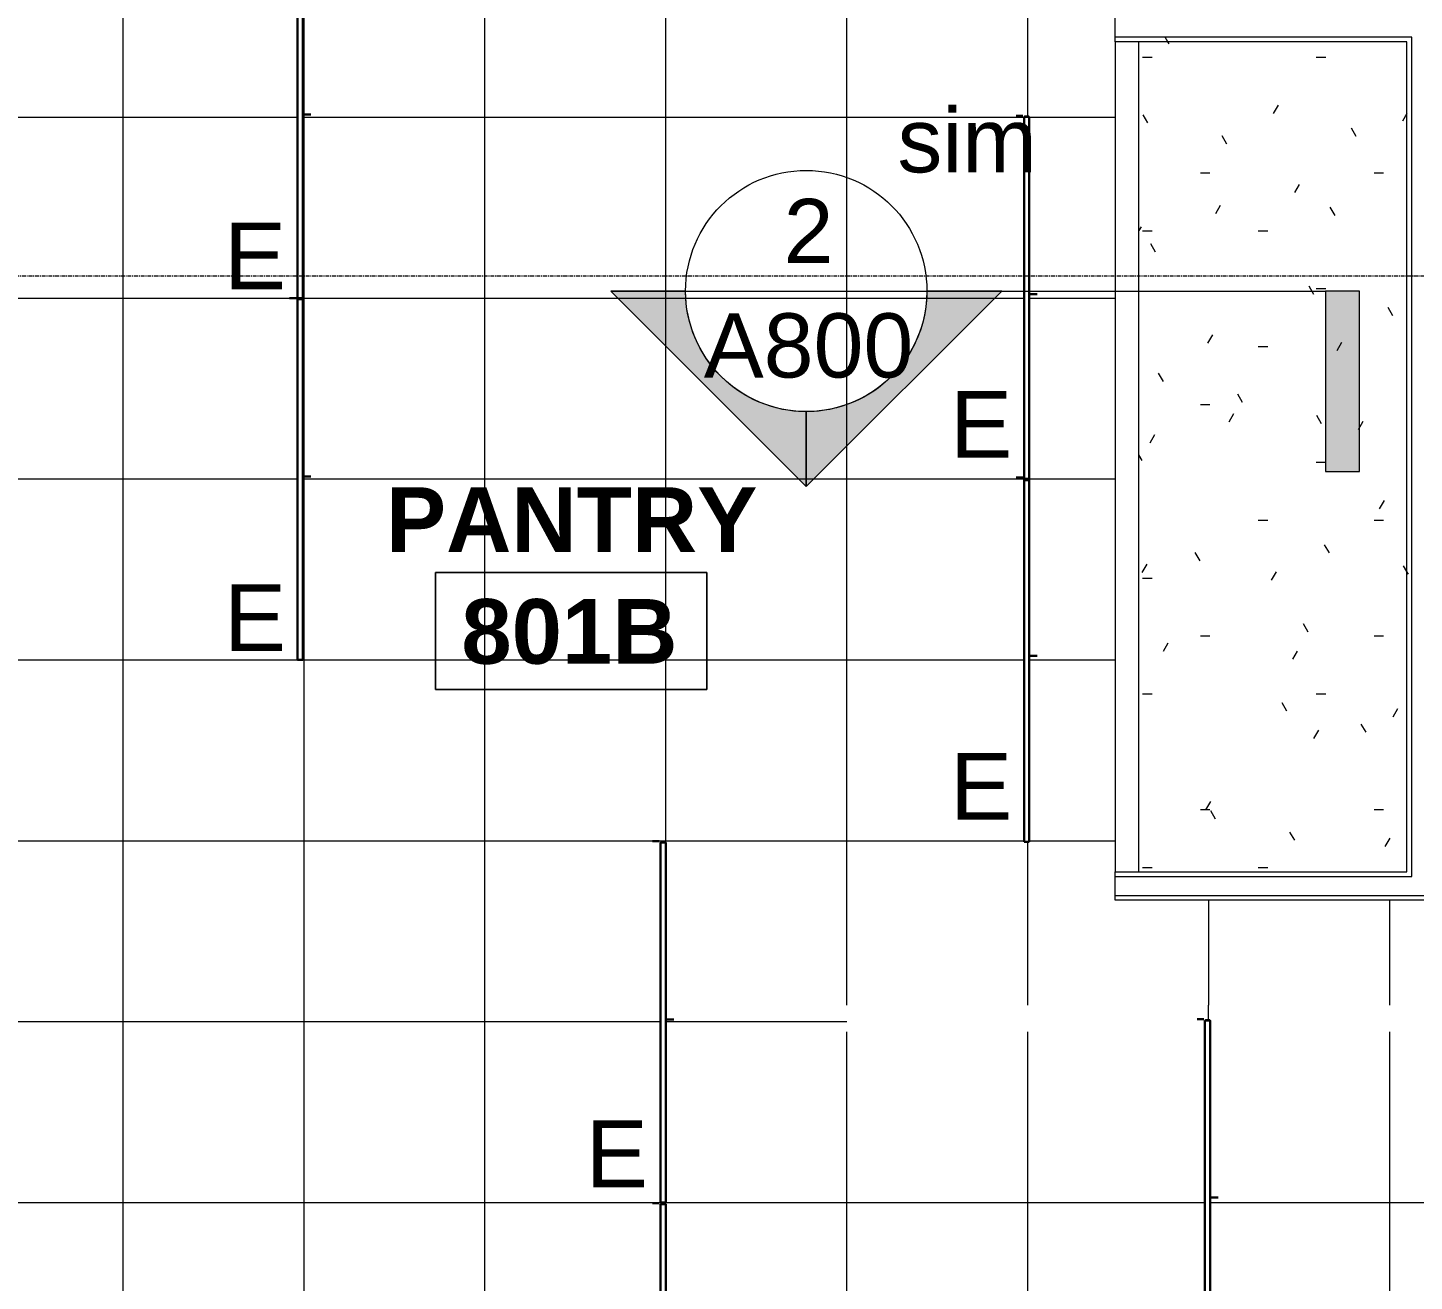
# Model space of a CAD drawing. Header units: inches. Extents: x -203 to 2908, y -968 to 768.
# Drawn here: x 996.5 to 1180.4, y -346.7 to -180.4 of the extents above; entities that cross this region are included whole.
import ezdxf

# ---------------------------------------------------------------- set-up
doc = ezdxf.new("R2010")
doc.units = ezdxf.units.IN
doc.header["$MEASUREMENT"] = 0
doc.linetypes.add('Grid Line 1_2_', pattern=[0.875, 0.5, -0.125, 0.125, -0.125])
for name, color, linetype, lineweight in [('A-AREA-IDEN', 2, 'Continuous', 9), ('A-CLNG', 13, 'Continuous', 13), ('A-CLNG-PATT', 13, 'Continuous', 13), ('A-WALL', 113, 'Continuous', 13), ('A-WALL-PATT', 111, 'Continuous', 13), ('E-LITE-EQPM', 33, 'Continuous', 9), ('E-LITE-EQPM-IDEN', 33, 'Continuous', 9), ('G-ANNO-SYMB', 111, 'Continuous', 9), ('I-WALL', 2, 'Continuous', 13), ('S-GRID', 1, 'Continuous', 9)]:
    doc.layers.add(name, color=color, linetype=linetype, lineweight=lineweight)
doc.styles.add('Arial', font='arial.ttf', dxfattribs={"height": 8.851796})
doc.styles.add('Swis721 Lt BT', font='swissl.ttf', dxfattribs={"height": 8.514638})
doc.styles.add('Swis721 Lt BT_B', font='', dxfattribs={"height": 8.583975})
doc.styles.get('Swis721 Lt BT_B').set_extended_font_data('Swis721 Lt BT', bold=True)
pattern_1 = [(0, (0, 0), (30.72, 7.68), [1.267, -21.773, 1.267, -21.773, -122.88]), (0, (0, 0), (30.72, 7.68), [-46.08, 1.267, -44.813, 1.267, -21.773, -53.76]), (0, (0, 0), (30.72, 7.68), [-115.2, 1.267, -14.093, 1.267, -37.133]), (120, (11.52, 3.84), (-22.011075, 22.7643), [1.267, -21.773, 1.267, -21.773, -122.88]), (120, (11.52, 3.84), (-22.011075, 22.7643), [-46.08, 1.267, -44.813, 1.267, -21.773, -53.76]), (120, (11.52, 3.84), (-22.011075, 22.7643), [-115.2, 1.267, -14.093, 1.267, -37.133]), (240, (15.36, 19.2), (-8.708925, -30.4443), [1.267, -21.773, 1.267, -21.773, -122.88]), (240, (15.36, 19.2), (-8.708925, -30.4443), [-46.08, 1.267, -44.813, 1.267, -21.773, -53.76]), (240, (15.36, 19.2), (-8.708925, -30.4443), [-115.2, 1.267, -14.093, 1.267, -37.133])]

# ---------------------------------------------------------------- blocks, each defined once
blk = doc.blocks.new('Lighting fixture TBLS-HX-2-24-B-U-W - TBLS-HX-2-24-5543915-LEVEL 8 - RCP')
at = {"layer": 'E-LITE-EQPM', "lineweight": 30}
for p, q in [((-0.35, 11.67), (0.35, 11.67)), ((-0.35, 11.67), (-0.35, -36.11)), ((-0.28, 11.72), (0.28, 11.72)), ((-0.28, 11.72), (-0.28, 11.67)), ((0.28, 11.67), (0.28, 11.72)), ((0.35, -36.11), (0.35, 11.67)), ((0.51, 11.83), (1.41, 11.83)), ((-0.51, -11.83), (-1.41, -11.83)), ((0.35, -36.11), (-0.35, -36.11))]:
    blk.add_line(p, q, dxfattribs=at)
blk = doc.blocks.new('Lighting fixture TBLS-HX-2-24-B-U-W - TBLS-HX-2-24-5544174-LEVEL 8 - RCP')
at = {"layer": 'E-LITE-EQPM', "lineweight": 30}
for p, q in [((-0.35, 11.67), (0.35, 11.67)), ((-0.35, 11.67), (-0.35, -36.19)), ((-0.28, 11.72), (0.28, 11.72)), ((-0.28, 11.72), (-0.28, 11.67)), ((0.28, 11.67), (0.28, 11.72)), ((0.35, -36.19), (0.35, 11.67)), ((0.51, 11.83), (1.41, 11.83)), ((-0.51, -11.83), (-1.41, -11.83)), ((0.35, -36.19), (-0.35, -36.19))]:
    blk.add_line(p, q, dxfattribs=at)
blk = doc.blocks.new('Lighting fixture TBLS-HX-2-24-B-U-W - TBLS-HX-2-24-5544030-LEVEL 8 - RCP')
at = {"layer": 'E-LITE-EQPM', "lineweight": 30}
for p, q in [((-0.35, 11.67), (0.35, 11.67)), ((-0.35, 11.67), (-0.35, -36.48)), ((-0.28, 11.72), (0.28, 11.72)), ((-0.28, 11.72), (-0.28, 11.67)), ((0.28, 11.67), (0.28, 11.72)), ((0.35, -36.48), (0.35, 11.67)), ((0.51, 11.83), (1.41, 11.83)), ((-0.51, -11.83), (-1.41, -11.83)), ((0.35, -36.48), (-0.35, -36.48))]:
    blk.add_line(p, q, dxfattribs=at)
blk = doc.blocks.new('Lighting fixture TBLS-HX-2-24-B-U-W - TBLS-HX-2-24-5544081-LEVEL 8 - RCP')
at = {"layer": 'E-LITE-EQPM', "lineweight": 30}
for p, q in [((-0.35, 11.67), (0.35, 11.67)), ((-0.35, 11.67), (-0.35, -36.52)), ((-0.28, 11.72), (0.28, 11.72)), ((-0.28, 11.72), (-0.28, 11.67)), ((0.28, 11.67), (0.28, 11.72)), ((0.35, -36.52), (0.35, 11.67)), ((0.51, 11.83), (1.41, 11.83)), ((-0.51, -11.83), (-1.41, -11.83)), ((0.35, -36.52), (-0.35, -36.52))]:
    blk.add_line(p, q, dxfattribs=at)
blk = doc.blocks.new('Lighting fixture TBLS-HX-2-24-B-U-W - TBLS-HX-2-24-V38-LEVEL 8 - RCP')
at = {"layer": 'E-LITE-EQPM', "lineweight": 30}
for p, q in [((-0.35, 11.67), (0.35, 11.67)), ((-0.35, 11.67), (-0.35, -36.52)), ((0.35, -36.52), (0.35, 11.67)), ((0.51, 11.83), (1.41, 11.83)), ((-0.51, -11.83), (-1.41, -11.83)), ((0.35, -36.52), (-0.35, -36.52))]:
    blk.add_line(p, q, dxfattribs=at)
blk = doc.blocks.new('Room Tag - Room Name and Number-3379422-LEVEL 8 - RCP')
at = {"layer": 'A-AREA-IDEN'}
for p, q in [((-0.1881, -0.1636), (-0.1881, -0.0018)), ((-0.1881, -0.0018), (0.1869, -0.0018)), ((0.1869, -0.0018), (-0.1881, -0.0018)), ((-0.1881, -0.0018), (-0.1881, -0.1636)), ((0.1869, -0.0018), (0.1869, -0.1636)), ((0.1869, -0.1636), (0.1869, -0.0018)), ((0.1869, -0.1636), (-0.1881, -0.1636)), ((-0.1881, -0.1636), (0.1869, -0.1636))]:
    blk.add_line(p, q, dxfattribs=at)
blk = doc.blocks.new('Drafting View - 3_32_ x 3_8_-334918-LEVEL 8 - RCP')
at = {"layer": 'G-ANNO-SYMB'}
blk.add_hatch(color=256, dxfattribs=at).paths.add_polyline_path([(0, 0.2495), (0, 0), (-0.0469, 0), (-0.0469, 0.2495)], flags=0)
for p, q in [((0, 0.2495), (-0.0469, 0.2495)), ((-0.0469, 0.2495), (-0.0469, 0)), ((0, 0), (0, 0.2495)), ((-0.0469, 0), (0, 0))]:
    blk.add_line(p, q, dxfattribs=at)
blk = doc.blocks.new('Drafting View - Section Head - Filled-1367765-LEVEL 8 - RCP')
at = {"layer": 'G-ANNO-SYMB'}
h = blk.add_hatch(color=256, dxfattribs=at)
edge = h.paths.add_edge_path(flags=0)
edge.add_line((-0.5202, 0), (-0.25, 0.2702))
edge.add_line((-0.25, 0.2702), (-0.25, 0.1667))
edge.add_arc((-0.25, 0), 0.1667, 90, 180)
edge.add_line((-0.4167, 0), (-0.5202, 0))
h = blk.add_hatch(color=256, dxfattribs=at)
edge = h.paths.add_edge_path(flags=0)
edge.add_line((0.0202, 0), (-0.0833, 0))
edge.add_arc((-0.25, 0), 0.1667, 0, 90)
edge.add_line((-0.25, 0.1667), (-0.25, 0.2702))
edge.add_line((-0.25, 0.2702), (0.0202, 0))
for p, q in [((-0.25, 0.2702), (-0.5202, 0)), ((-0.25, 0.2702), (-0.5202, 0)), ((-0.25, 0.2702), (0.0202, 0)), ((-0.25, 0.1667), (-0.25, 0.2702)), ((0.0202, 0), (-0.25, 0.2702)), ((-0.25, 0.2702), (-0.25, 0.1667)), ((-0.5202, 0), (-0.4167, 0)), ((-0.0833, 0), (0.0202, 0)), ((-0.5202, 0), (-0.4167, 0)), ((-0.4167, 0), (-0.5202, 0)), ((0.0202, 0), (-0.0833, 0)), ((-0.0833, 0), (0.0202, 0))]:
    blk.add_line(p, q, dxfattribs=at)
for start, end in [(0, 180), (360, 180), (90, 180), (0, 90), (180, 360)]:
    blk.add_arc((-0.25, 0), 0.1667, start, end, dxfattribs=at)

msp = doc.modelspace()

# ---------------------------------------------------------------- hatches: boundary and pattern name
at = {"layer": 'A-CLNG-PATT'}
h = msp.add_hatch(dxfattribs=at)
h.set_pattern_fill('FP_32', color=256, style=0, pattern_type=2)
h.set_pattern_definition([(90, (1129.11, -216.283), (24, -1e-15), []), (0, (1129.11, -216.283), (0, -24), [])])
h.paths.add_polyline_path([(1165.55, -16.97), (1179.42, -16.97), (1179.42, -3.09), (1165.55, -3.09), (1165.55, -16.18)], flags=0)
h.paths.add_polyline_path([(1192.86, -524.94), (1192.86, -356.41), (1289.86, -356.41), (1289.86, -313.63), (1153.33, -313.63), (1153.33, -408.28), (1152.63, -408.28), (1152.63, -313.63), (1105.11, -313.63), (1105.11, -310.08), (1289.86, -310.08), (1289.86, -296.16), (1140.73, -296.16), (1140.73, -178.53), (1179.42, -178.53), (1179.42, -142.28), (1179.27, -142.28), (1179.27, -178.28), (1153.27, -178.28), (1153.27, -142.28), (1165.55, -142.28), (1165.55, -16.97), (1095.29, -16.97), (1095.29, -29.09), (1065.23, -29.09), (1065.23, -3.09), (993.73, -3.09), (993.73, -227.33), (968.74, -227.34), (968.74, -328.37), (972.74, -328.37), (972.74, -330.37), (968.74, -330.37), (968.74, -331.03), (971.74, -331.03), (971.73, -362.22), (970.8, -362.22), (970.8, -362.65), (971.74, -362.65), (971.73, -393.62), (968.74, -393.62), (968.74, -394.11), (972.74, -394.11), (972.74, -396.11), (968.74, -396.11), (968.74, -524.94), (1124.05, -524.94)], flags=0)
h.paths.add_polyline_path([(1116.7, -484.16), (1115.83, -483.66), (1123.19, -470.92), (1115.83, -458.18), (1116.7, -457.68), (1124.05, -470.42), (1138.76, -470.42), (1138.76, -471.42), (1124.05, -471.42), (1116.98, -483.66)], flags=0)
h.paths.add_polyline_path([(1036.56, -479.72), (1036.06, -478.86), (1048.8, -471.5), (1048.8, -456.79), (1049.8, -456.79), (1049.8, -471.5), (1062.54, -478.86), (1062.04, -479.72), (1049.3, -472.37), (1036.72, -479.63)], flags=0)
h.paths.add_polyline_path([(1008.39, -360.24), (1008.39, -360.02), (1007.22, -359.98), (1007.22, -359.86), (1008.12, -359.86), (1008.12, -359.98), (1008.39, -360.02)], flags=0)
h.paths.add_polyline_path([(1008.91, -456.28), (1008.28, -456.28), (1008.28, -408.02), (1007.22, -407.98), (1007.22, -407.86), (1008.12, -407.86), (1008.12, -407.98), (1008.28, -407.94), (1008.28, -360.28), (1008.35, -360.28), (1008.35, -360.24), (1008.56, -360.24), (1008.59, -360.06), (1008.61, -360.07), (1008.67, -360.24), (1008.91, -360.24), (1008.91, -360.28), (1008.98, -360.28), (1008.98, -383.89), (1010.04, -383.93), (1010.04, -384.06), (1009.14, -384.06), (1009.14, -383.93), (1008.98, -383.97), (1008.98, -431.89), (1010.04, -431.93), (1010.04, -432.06), (1009.14, -432.06), (1009.14, -431.93), (1008.98, -431.97), (1008.98, -456.28)], flags=0)
h.paths.add_polyline_path([(1009.64, -431.88), (1009.64, -431.87), (1009.59, -431.88)], flags=0)
h.paths.add_polyline_path([(1009.14, -431.86), (1009.14, -431.83), (1009.25, -431.85)], flags=0)
h.paths.add_polyline_path([(1081.11, -384.29), (1080.41, -384.29), (1080.41, -336.5), (1081.11, -336.5), (1081.11, -378.97)], flags=0)
h.paths.add_polyline_path([(1009.14, -383.86), (1009.14, -383.83), (1009.25, -383.85)], flags=0)
h.paths.add_polyline_path([(968.93, -362.65), (968.93, -362.22), (968.74, -362.22), (968.74, -362.65)], flags=0)
h.paths.add_polyline_path([(1081.11, -336.29), (1080.41, -336.29), (1080.41, -288.5), (1081.11, -288.5), (1081.11, -333.98)], flags=0)
h.paths.add_polyline_path([(1261.11, -327.28), (1260.33, -327.18), (1259.61, -326.88), (1258.99, -326.4), (1258.51, -325.78), (1258.21, -325.06), (1258.11, -324.28), (1258.21, -323.51), (1258.51, -322.78), (1258.99, -322.16), (1259.61, -321.69), (1260.33, -321.39), (1261.11, -321.28), (1261.89, -321.39), (1262.61, -321.69), (1263.23, -322.16), (1263.71, -322.78), (1264.01, -323.51), (1264.11, -324.28), (1264.01, -325.06), (1263.71, -325.78), (1263.23, -326.4), (1262.61, -326.88), (1261.89, -327.18)], flags=0)
h.paths.add_polyline_path([(1189.11, -327.28), (1188.33, -327.18), (1187.61, -326.88), (1186.99, -326.4), (1186.51, -325.78), (1186.21, -325.06), (1186.11, -324.28), (1186.21, -323.51), (1186.51, -322.78), (1186.99, -322.16), (1187.61, -321.69), (1188.33, -321.39), (1189.11, -321.28), (1189.89, -321.39), (1190.61, -321.69), (1191.23, -322.16), (1191.71, -322.78), (1192.01, -323.51), (1192.11, -324.28), (1192.01, -325.06), (1191.71, -325.78), (1191.23, -326.4), (1190.61, -326.88), (1189.89, -327.18)], flags=0)
h.paths.add_polyline_path([(1128.63, -288.44), (1128.63, -192.25), (1129.33, -192.25), (1129.33, -288.44)], flags=0)
h.paths.add_polyline_path([(1032.28, -264.28), (1032.28, -216.42), (1032.98, -216.42), (1032.98, -264.28)], flags=0)
h.paths.add_polyline_path([(1032.28, -216.28), (1032.28, -168.42), (1032.98, -168.42), (1032.98, -216.28)], flags=0)
h.paths.add_polyline_path([(1080.53, -69.72), (1080.52, -69.5), (1079.35, -69.46), (1079.35, -69.34), (1080.25, -69.34), (1080.25, -69.46), (1080.53, -69.5)], flags=0)
h.paths.add_polyline_path([(1080.85, -168.28), (1080.41, -168.28), (1080.41, -117.5), (1079.35, -117.46), (1079.35, -117.34), (1080.25, -117.34), (1080.25, -117.46), (1080.41, -117.42), (1080.41, -69.76), (1080.48, -69.76), (1080.48, -69.72), (1080.7, -69.72), (1080.72, -69.54), (1080.74, -69.55), (1080.8, -69.72), (1081.04, -69.72), (1081.04, -69.76), (1081.11, -69.76), (1081.11, -93.37), (1082.17, -93.41), (1082.17, -93.54), (1081.27, -93.54), (1081.27, -93.41), (1081.11, -93.45), (1081.11, -141.37), (1082.17, -141.41), (1082.17, -141.54), (1081.27, -141.54), (1081.27, -141.41), (1081.11, -141.45), (1081.11, -168.28), (1080.9, -168.28)], flags=0)
h.paths.add_polyline_path([(1081.27, -141.34), (1081.27, -141.31), (1081.38, -141.33)], flags=0)
h.paths.add_polyline_path([(1033.09, -24.24), (1033.09, -24.02), (1031.92, -23.98), (1031.92, -23.86), (1032.82, -23.86), (1032.82, -23.98), (1033.09, -24.02)], flags=0)
h.paths.add_polyline_path([(1033.19, -120.28), (1032.98, -120.28), (1032.98, -72.02), (1031.92, -71.98), (1031.92, -71.86), (1032.82, -71.86), (1032.82, -71.98), (1032.98, -71.94), (1032.98, -24.28), (1033.05, -24.28), (1033.05, -24.24), (1033.26, -24.24), (1033.29, -24.06), (1033.31, -24.07), (1033.37, -24.24), (1033.61, -24.24), (1033.61, -24.28), (1033.68, -24.28), (1033.68, -47.89), (1034.74, -47.93), (1034.74, -48.06), (1033.84, -48.06), (1033.84, -47.93), (1033.68, -47.97), (1033.68, -95.89), (1034.74, -95.93), (1034.74, -96.06), (1033.84, -96.06), (1033.84, -95.93), (1033.68, -95.97), (1033.68, -120.28), (1033.24, -120.28)], flags=0)
h.paths.add_polyline_path([(1034.34, -95.88), (1034.34, -95.87), (1034.29, -95.88)], flags=0)
h.paths.add_polyline_path([(1033.84, -95.86), (1033.84, -95.83), (1033.95, -95.85)], flags=0)
h.paths.add_polyline_path([(1081.27, -93.34), (1081.27, -93.31), (1081.38, -93.33)], flags=0)
h.paths.add_polyline_path([(1079.8, -69.57), (1080.14, -69.54), (1079.87, -69.57)], flags=0)
h.paths.add_polyline_path([(1034.34, -47.88), (1034.34, -47.87), (1034.29, -47.88)], flags=0)
h.paths.add_polyline_path([(1033.84, -47.86), (1033.84, -47.83), (1033.95, -47.85)], flags=0)
h = msp.add_hatch(dxfattribs=at)
h.set_pattern_fill('FP_1', color=256, style=0, pattern_type=2)
h.set_pattern_definition(pattern_1)
h.paths.add_polyline_path([(1143.86, -292.41), (1179.42, -292.41), (1179.42, -182.28), (1143.86, -182.28), (1143.86, -282.06)], flags=0)
at = {"layer": 'A-WALL-PATT', "lineweight": 9}
h = msp.add_hatch(dxfattribs=at)
h.set_pattern_fill('FP_1', color=256, style=0, pattern_type=2)
h.set_pattern_definition(pattern_1)
h.paths.add_polyline_path([(1140.73, -182.28), (1180.05, -182.28), (1180.03, -181.66), (1140.73, -181.66)], flags=0)
h.paths.add_polyline_path([(1183.17, -182.28), (1183.17, -181.66), (1182.55, -181.66), (1182.55, -182.28)], flags=0)
h = msp.add_hatch(dxfattribs=at)
h.set_pattern_fill('FP_1', color=256, style=0, pattern_type=2)
h.set_pattern_definition(pattern_1)
h.paths.add_polyline_path([(1179.42, -292.41), (1180.05, -292.41), (1180.05, -182.28), (1179.42, -182.28), (1179.42, -265.63)], flags=0)
h = msp.add_hatch(dxfattribs=at)
h.set_pattern_fill('FP_1', color=256, style=0, pattern_type=2)
h.set_pattern_definition(pattern_1)
h.paths.add_polyline_path([(1281.38, -293.03), (1290.48, -293.03), (1290.48, -292.41), (1196.38, -292.41), (1196.38, -292.53), (1183.17, -292.53), (1183.17, -292.41), (1182.55, -292.41), (1182.55, -293.03), (1249.11, -293.03)], flags=0)
h.paths.add_polyline_path([(1145.91, -293.03), (1180.05, -293.03), (1180.05, -292.41), (1140.73, -292.41), (1140.73, -293.03), (1143.86, -293.03)], flags=0)
h = msp.add_hatch(dxfattribs=at)
h.set_pattern_fill('FP_1', color=256, style=0, pattern_type=2)
h.set_pattern_definition(pattern_1)
h.paths.add_polyline_path([(1140.73, -296.16), (1290.48, -296.13), (1290.48, -295.53), (1140.73, -295.53), (1140.73, -295.9)], flags=0)
h.paths.add_polyline_path([(1292.98, -296.16), (1293.61, -296.16), (1293.61, -295.53), (1292.98, -295.53), (1292.98, -295.9)], flags=0)

# ---------------------------------------------------------------- linework, layer by layer
at = {"layer": 'A-CLNG'}
msp.add_line((1153.11, -312.13), (1153.11, -310.08), dxfattribs=at)
at = {"layer": 'A-WALL'}
for p, q in [((1180.05, -181.66), (1140.73, -181.66)), ((1180.05, -293.03), (1180.05, -181.66)), ((1140.73, -293.03), (1180.05, -293.03)), ((1140.73, -295.53), (1290.48, -295.53))]:
    msp.add_line(p, q, dxfattribs=at)
at = {"layer": 'G-ANNO-SYMB'}
for p, q in [((1083.74, -215.34), (1115.74, -215.34)), ((1123.74, -215.34), (1168.63, -215.34))]:
    msp.add_line(p, q, dxfattribs=at)
at = {"layer": 'I-WALL'}
for p, q in [((1140.73, -182.28), (1140.73, -178.53)), ((1179.42, -182.28), (1140.73, -182.28)), ((1179.42, -292.41), (1179.42, -182.28)), ((1140.73, -296.16), (1140.73, -292.41)), ((1140.73, -292.41), (1179.42, -292.41)), ((1289.86, -296.16), (1140.73, -296.16))]:
    msp.add_line(p, q, dxfattribs=at)
at = {"layer": 'I-WALL', "lineweight": 9}
for p, q in [((1140.73, -182.28), (1140.73, -292.41)), ((1143.86, -292.41), (1143.86, -182.28))]:
    msp.add_line(p, q, dxfattribs=at)
at = {"layer": 'S-GRID', "linetype": 'Grid Line 1_2_'}
msp.add_line((-203.03, -213.31), (2046, -213.31), dxfattribs=at)

# ---------------------------------------------------------------- block references
at = {"layer": 'A-AREA-IDEN', "xscale": 95.99999999999994, "yscale": 95.99999999999994, "zscale": 95.99999999999994}
msp.add_blockref('Room Tag - Room Name and Number-3379422-LEVEL 8 - RCP', (1068.61, -252.52), dxfattribs=at)
at = {"layer": 'E-LITE-EQPM', "lineweight": 30, "extrusion": (0, 0, -1)}
for name, p in [('Lighting fixture TBLS-HX-2-24-B-U-W - TBLS-HX-2-24-5544174-LEVEL 8 - RCP', (-1032.63, -180.1)), ('Lighting fixture TBLS-HX-2-24-B-U-W - TBLS-HX-2-24-5544081-LEVEL 8 - RCP', (-1128.98, -203.92)), ('Lighting fixture TBLS-HX-2-24-B-U-W - TBLS-HX-2-24-5544174-LEVEL 8 - RCP', (-1032.63, -228.1)), ('Lighting fixture TBLS-HX-2-24-B-U-W - TBLS-HX-2-24-V38-LEVEL 8 - RCP', (-1128.98, -251.92)), ('Lighting fixture TBLS-HX-2-24-B-U-W - TBLS-HX-2-24-5543915-LEVEL 8 - RCP', (-1080.76, -300.17)), ('Lighting fixture TBLS-HX-2-24-B-U-W - TBLS-HX-2-24-5544030-LEVEL 8 - RCP', (-1152.98, -323.8)), ('Lighting fixture TBLS-HX-2-24-B-U-W - TBLS-HX-2-24-5543915-LEVEL 8 - RCP', (-1080.76, -348.17))]:
    msp.add_blockref(name, p, dxfattribs=at)
at = {"layer": 'G-ANNO-SYMB', "extrusion": (0, 0, -1), "xscale": 95.99999999999994, "yscale": 95.99999999999994, "zscale": 95.99999999999994, "rotation": 180}
msp.add_blockref('Drafting View - Section Head - Filled-1367765-LEVEL 8 - RCP', (-1123.74, -215.34), dxfattribs=at)
at = {"layer": 'G-ANNO-SYMB', "xscale": 95.99999999999994, "yscale": 95.99999999999994, "zscale": 95.99999999999994, "rotation": 180}
msp.add_blockref('Drafting View - 3_32_ x 3_8_-334918-LEVEL 8 - RCP', (1168.63, -215.34), dxfattribs=at)

# ---------------------------------------------------------------- texts
at = {"layer": 'A-AREA-IDEN', "char_height": 8.584, "attachment_point": 2, "line_spacing_factor": 0.998538, "style": 'Swis721 Lt BT_B'}
for s, insert, width in [('PANTRY', (1068.62, -241.38), 52.812), ('801B', (1068.33, -256.21), 32.184)]:
    msp.add_mtext(s, dxfattribs=dict(at, insert=insert, width=width))
at = {"layer": 'E-LITE-EQPM-IDEN', "char_height": 8.85, "width": 9.828, "attachment_point": 2, "line_spacing_factor": 0.938532, "style": 'Arial'}
for insert in [(1026.63, -206.25), (1122.95, -228.62), (1026.63, -254.25), (1122.95, -276.62), (1074.62, -325.39)]:
    msp.add_mtext('E', dxfattribs=dict(at, insert=insert))
at = {"layer": 'G-ANNO-SYMB', "line_spacing_factor": 1.00667, "style": 'Swis721 Lt BT'}
for s, insert, char_height, width, attachment_point in [('sim', (1111.84, -191.08), 8.515, 21.816, 1), ('2', (1100.05, -203.12), 8.51, 7.56, 2), ('A800', (1100.05, -218.3), 8.515, 31.428, 2)]:
    msp.add_mtext(s, dxfattribs=dict(at, insert=insert, char_height=char_height, width=width, attachment_point=attachment_point))

doc.saveas('drawing.dxf')
